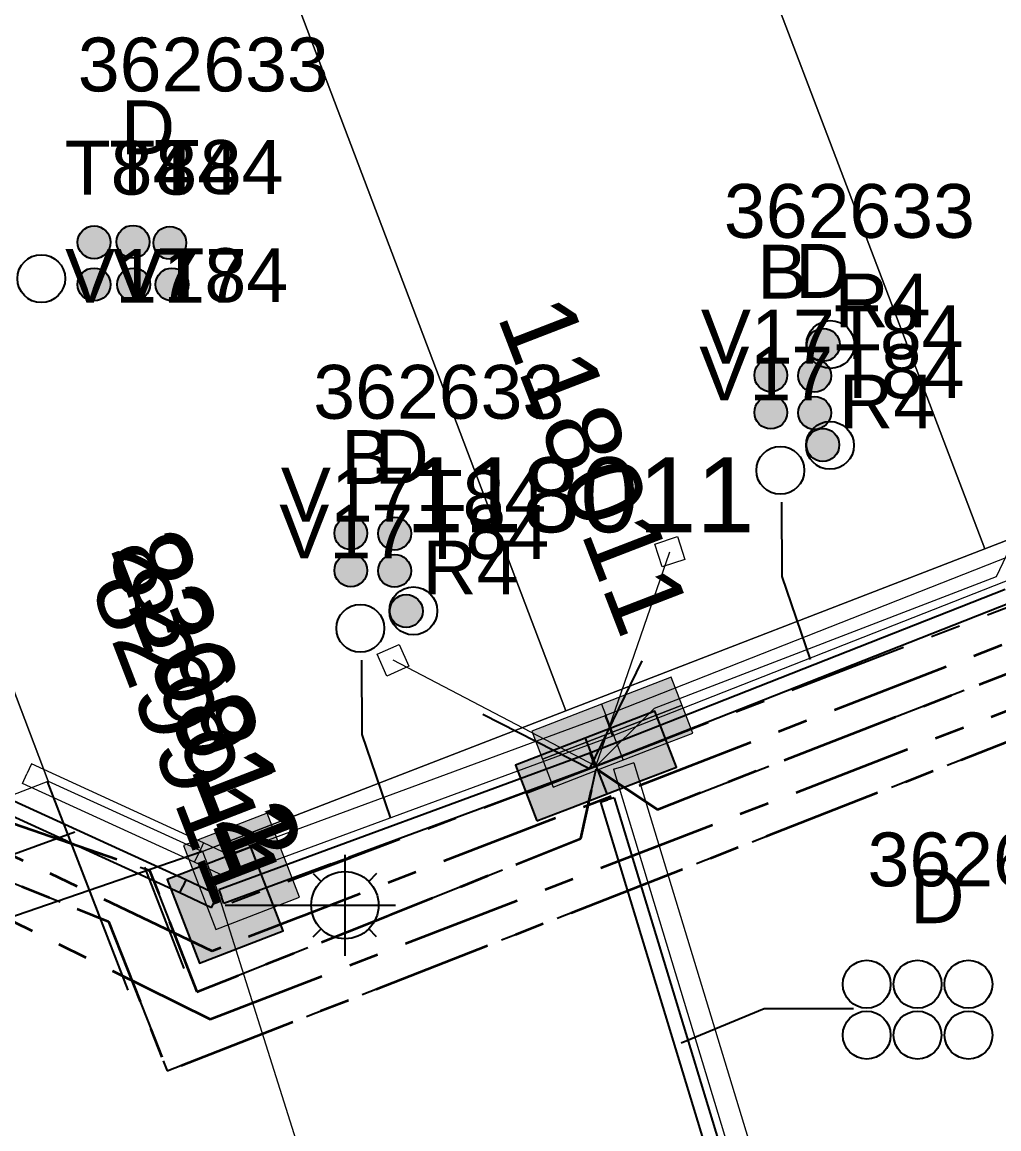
# Model space of a CAD drawing. Header units: metres. Extents: x 0 to 310918, y 0 to 6270107.
# Drawn here: x 310437.8 to 310470.45, y 6269588.52 to 6269625.51 of the extents above; entities that cross this region are included whole.
import ezdxf
from ezdxf import colors
from ezdxf.entities.mleader import LeaderData, LeaderLine
from ezdxf.enums import TextEntityAlignment as Align
from ezdxf.math import Vec2, Vec3

# ---------------------------------------------------------------- set-up
doc = ezdxf.new("R2010")
doc.units = ezdxf.units.M
for name, pattern in [('Cable Exist UG', [7, 4, -1, 1, -1]), ('DASHED', [19.05, 12.7, -6.35]), ('PHANTOMX2', [6.6, 3, -0.75, 0.2, -0.75, 0.2, -0.75, 0.2, -0.75])]:
    doc.linetypes.add(name, pattern=pattern)
doc.layers.get('0').update_dxf_attribs({"color": 6})
for name, color, linetype, lineweight in [('_User Miscellaneous1', 30, 'Continuous', 13), ('_User_HV_Exist', 1, 'Continuous', 35), ('_User_LV_Exist', 5, 'Continuous', 35), ('Cadastre Developer_SP_NEW', 92, 'Continuous', 15), ('Cadastre Land Parcels_SP_EXT', 118, 'Continuous', 15), ('Cadastre Roads_SP_EXT', 218, 'Continuous', 15), ('Mains_HV_EXT', 13, 'Continuous', 25), ('Mains_LV_EXT', 163, 'Continuous', 25), ('Mains_LV_SL_EXT', 135, 'Continuous', 25), ('Services_SP_EXT', 42, 'PHANTOMX2', 20)]:
    doc.layers.add(name, color=color, linetype=linetype, lineweight=lineweight)
doc.layers.add('_User Miscellaneous12', color=252, linetype='Continuous', lineweight=13, plot=False, transparency=0.75)
for name, color, linetype in [('Duct_SP_EXT', 30, 'Continuous'), ('SupportsUG_SP_LV_EXT', 7, 'Continuous'), ('SupportsUG_SP_LV_SL_EXT', 7, 'Continuous'), ('Trench_SP_EXT', 7, 'Continuous')]:
    doc.layers.add(name, color=color, linetype=linetype)
doc.layers.add('Features_HIDE', color=1, linetype='Continuous', plot=False)
doc.layers.add('UNKNOWN_FEATURES', color=1, linetype='DASHED', plot=False)
doc.styles.add('COLUMN_LABEL', font='arial.ttf', dxfattribs={"height": 2})
doc.styles.add('iecARIAL', font='arial.ttf', dxfattribs={"height": 2})
doc.styles.add('POLE_LABEL', font='arial.ttf', dxfattribs={"height": 2})
doc.styles.add('SL_LABEL', font='arial.ttf', dxfattribs={"height": 2})
doc.styles.get("Standard").update_dxf_attribs({"font": 'arial.ttf'})

# ---------------------------------------------------------------- blocks, each defined once
blk = doc.blocks.new('COLUMN_EXT')
blk.add_hatch(color=256).paths.add_polyline_path([(1.5, -1.5), (1.5, 1.5), (-1.5, 1.5), (-1.5, -1.5)])
blk.add_lwpolyline([(1.5, 1.5), (-1.5, 1.5), (-1.5, -1.5), (1.5, -1.5)], close=True)
at = {"flags": 1}
blk.add_attdef('Z', (-1.813, 2.351), '', height=0.2, rotation=180, dxfattribs=at)
at = {"flags": 9}
for tag, p in [('SUBURB', (-1.813, 1.8)), ('NOTES', (-1.813, 2)), ('STREETNAME', (-1.813, 1.6)), ('LOCATION', (-1.813, 1.4)), ('LEGEND', (-1.813, 1.2)), ('OWNED_BY', (-1.813, 0.6)), ('USAGE', (-1.813, 1)), ('STATE', (-1.813, 0.8)), ('COLUMN_TYPE', (-1.813, 0.4))]:
    blk.add_attdef(tag, text='', height=0.2, rotation=180, dxfattribs=at).set_placement(p, align=Align.MIDDLE_LEFT)
for tag, style, p in [('STRUCTURE_PLANT_NUMBER', 'POLE_LABEL', (-1.813, -0.031)), ('STREET_CODE', 'COLUMN_LABEL', (-1.813, 0.2))]:
    blk.add_attdef(tag, text='', height=0.2, rotation=180, dxfattribs=dict(at, style=style)).set_placement(p, align=Align.MIDDLE_LEFT)
at = {"style": 'COLUMN_LABEL', "width": 0.9, "flags": 8}
blk.add_attdef('ASSET_NUM', text='', height=2, rotation=270, dxfattribs=at).set_placement((2, -4), align=Align.MIDDLE_LEFT)
blk = doc.blocks.new('PILLAR_EXT')
blk.add_hatch(color=256).paths.add_polyline_path([(-2.5, 1), (-2.5, -1), (2.5, -1), (2.5, 1)])
for p, q in [((0, 1), (0, -1)), ((-2.5, 0), (2.5, 0))]:
    blk.add_line(p, q)
at = {"ltscale": 10}
blk.add_line((2.5, 0), (-2.5, 0), dxfattribs=at)
blk.add_lwpolyline([(-2.5, -1), (-1.25, -1), (1.25, -1), (2.5, -1), (2.5, 1), (-2.5, 1)], close=True)
at = {"width": 0.9, "flags": 8}
blk.add_attdef('ASSET_NUM', text='', height=2, rotation=90, dxfattribs=at).set_placement((-2, 4), align=Align.MIDDLE_LEFT)
for tag, p, flags in [('OWNED_BY', (0, -0.2), 9), ('STATE', (0, -0.4), 9), ('SUPPORT_TYPE', (0, -0.6), 9), ('USAGE', (0, -0.8), 9), ('LEGEND', (0, -1), 9), ('LOCATION', (0, -1.2), 9), ('NOTES', (0, -1.4), 9), ('PARENT', (0, -1.6), 9), ('STREETNAME', (0, -1.8), 9), ('SUBURB', (0, -2), 1)]:
    blk.add_attdef(tag, p, '', height=0.2, dxfattribs=dict(flags=flags))
blk = doc.blocks.new('DUCT_EXT')
blk.add_circle((0, 0.8), 0.8)
at = {"flags": 1}
blk.add_attdef('Z', (0, 0), '', height=0.2, dxfattribs=at)
at = {"flags": 9}
for tag, p in [('DUCT_CODE', (0, 0)), ('XSECT_TYPE', (0, -0.2)), ('FB_REFERENCE', (0, -0.4)), ('STATE', (0, -0.6)), ('NOTES', (0, -0.8))]:
    blk.add_attdef(tag, text='', height=0.2, dxfattribs=at).set_placement(p, align=Align.MIDDLE_LEFT)
blk = doc.blocks.new('SL_LANTERN_EXT')
at = {"flags": 9}
for tag, p in [('LRATECODE', (-7.4, 0)), ('LOUTREACHVOCAB', (-7.2, 0)), ('LOUTREACH', (-7, 0)), ('LANTNUMBER', (-6.6, 0)), ('LNEW', (-6.4, 0)), ('LMASTVOCAB', (-6.2, 0)), ('LMAST', (-6, 0)), ('LLAMPVOCAB', (-5.8, 0)), ('LLAMP', (-5.6, 0)), ('LEXIST', (-5.4, 0)), ('LCHARGE3PERCENT', (-5.2, 0)), ('LCHARGE3', (-5, 0)), ('LCHARGE2PERCENT', (-4.8, 0)), ('LCHARGE2', (-4.6, 0)), ('LCHARGE1PERCENT', (-4.4, 0)), ('LCHARGE1', (-4.2, 0)), ('LCATEGORY', (-4, 0)), ('LBRACKETVOCAB', (-3.8, 0)), ('LBRACKET', (-3.6, 0)), ('LKINGHEIGHT', (-3.4, 0)), ('CREPLACE', (-3.2, 0)), ('CREMOVE', (-3, 0)), ('CNUMBER', (-2.8, 0)), ('CNEW', (-2.6, 0)), ('CEXIST', (-2.4, 0)), ('USAGE', (-2.2, 0)), ('STATE', (-2, 0)), ('OWNED_BY', (-1.8, 0)), ('ORIENTATION', (-1.6, 0)), ('OPERATING_VOLTAGE', (-1.4, 0)), ('NO_PHASES', (-1.2, 0)), ('LANTERN_TYPE', (-1, 0)), ('LANTERN_PURPOSE', (-0.8, 0)), ('CONTROL_TYPE', (-0.6, 0)), ('CONSTRUCTED_VOLTAGE', (-0.4, 0))]:
    blk.add_attdef(tag, text='', height=0.001, rotation=270, dxfattribs=at).set_placement(p, align=Align.MIDDLE_LEFT)
at = {"style": 'SL_LABEL', "flags": 9}
blk.add_attdef('STREET_CODE', text='', height=0.001, rotation=270, dxfattribs=at).set_placement((0.001, 0), align=Align.MIDDLE_LEFT)
at = {"flags": 1}
blk.add_attdef('Z', (0, 0), '', height=0.001, rotation=270, dxfattribs=at)
at = {"width": 0.9}
blk.add_attdef('LNUMBER', text='', height=1, dxfattribs=at).set_placement((7, -1), align=Align.MIDDLE_LEFT)
at = {"flags": 9}
for tag, p in [('LREMOVE', (0, -7.6)), ('LREPLACE', (0, -7.8)), ('LTYPE', (0, -8)), ('LTYPEVOCAB', (0, -8.2)), ('LEGEND', (0, -8.4)), ('SUBURB', (0, -8.6)), ('STREETNAME', (0, -8.8)), ('LOCATION', (0, -9)), ('NOTES', (0, -9.2)), ('MAINTAINED_BY', (0, -9.863))]:
    blk.add_attdef(tag, text='', height=0.001, dxfattribs=at).set_placement(p, align=Align.MIDDLE_LEFT)
blk.add_attdef('OPERATED_BY', (0, -9.607), '', height=0.001, dxfattribs=at)
at = {"layer": 'Features_HIDE', "width": 0.9}
blk.add_attdef('ASSET_NUM', text='', height=1, dxfattribs=at).set_placement((7, 1), align=Align.MIDDLE_LEFT)
at = {"transparency": 33554651}
blk.add_wipeout([(5.688, 0), (5.061, -1.061), (4, -1.688), (2.939, -1.061), (2.313, 0), (2.939, 1.061), (4, 1.687), (5.061, 1.061)], dxfattribs=at)
for p, q in [((4, 1.687), (4, 0)), ((2.939, 1.061), (3.205, 0.795)), ((5.061, 1.061), (4.795, 0.795)), ((0, 0), (4, 0)), ((4, 0), (5.688, 0)), ((4, 0), (4, -1.688)), ((2.939, -1.061), (3.205, -0.795)), ((5.061, -1.061), (4.795, -0.795))]:
    blk.add_line(p, q)
blk.add_circle((4, 0), 1.125)
blk = doc.blocks.new('CCP_EXT')
at = {"flags": 9}
for tag, p in [('OWNED_BY', (0, -1)), ('USAGE', (0, -1.2)), ('LEGEND', (0, -1.4)), ('STATE', (0, -1.8)), ('LIFE_SUPPORT', (0, -1.6)), ('NOTES', (0, -2))]:
    blk.add_attdef(tag, text='', height=0.2, dxfattribs=at).set_placement(p, align=Align.MIDDLE_LEFT)
at = {"transparency": 33554651}
blk.add_wipeout([(0, 0.566), (0.566, 0), (0, -0.566), (-0.566, 0)], dxfattribs=at)
blk.add_lwpolyline([(-0.566, 0), (0, 0.566), (0.566, 0), (0, -0.566), (-0.566, 0)])
at = {"flags": 1}
blk.add_attdef('Z', (0, 0), '', height=0.2, dxfattribs=at)
at = {"flags": 9}
for tag, p in [('CCP_TYPE', (0, 0)), ('CONSTRUCTED_VOLTAGE', (0, -0.2)), ('NO_PHASES', (0, -0.4)), ('OPERATING_VOLTAGE', (0, -0.6)), ('ORIENTATION', (0, -0.8))]:
    blk.add_attdef(tag, text='', height=0.2, dxfattribs=at).set_placement(p, align=Align.MIDDLE_LEFT)
blk = doc.blocks.new('CABLE_LARGE_EXT')
h = blk.add_hatch(color=256)
edge = h.paths.add_edge_path()
edge.add_arc((0, 0.55), 0.55, 0, 360)
blk.add_circle((0, 0.55), 0.55)
at = {"flags": 1}
blk.add_attdef('Z', (0, 0), '', height=0.2, dxfattribs=at)
at = {"flags": 9}
for tag, p in [('COND_CODE', (0, 0)), ('STATE', (0, -0.4)), ('FB_REFERENCE', (0, -0.2)), ('XSECT_SIZE', (0, -0.6)), ('NOTES', (0, -0.8))]:
    blk.add_attdef(tag, text='', height=0.2, dxfattribs=at).set_placement(p, align=Align.MIDDLE_LEFT)

msp = doc.modelspace()

# ---------------------------------------------------------------- linework, layer by layer
at = {"layer": '_User Miscellaneous1'}
for p, q in [((310457.273, 6269602.319), (310457.405, 6269601.984)), ((310457.28, 6269602.322), (310457.405, 6269601.984)), ((310457.529, 6269601.646), (310457.405, 6269601.984)), ((310457.537, 6269601.649), (310457.405, 6269601.984)), ((310438.107, 6269600.716), (310437.958, 6269600.388)), ((310457.559, 6269600.539), (310457.904, 6269600.644)), ((310457.559, 6269600.539), (310462.444, 6269584.469)), ((310458.248, 6269600.749), (310457.904, 6269600.644)), ((310458.248, 6269600.749), (310463.133, 6269584.678)), ((310437.808, 6269600.061), (310437.958, 6269600.388))]:
    msp.add_line(p, q, dxfattribs=at)
at = {"layer": 'Cadastre Land Parcels_SP_EXT', "linetype": 'Continuous'}
for points in [[(310484.922, 6269613.691), (310472.7, 6269645.713), (310457.777, 6269639.967), (310469.979, 6269607.909), (310484.922, 6269613.691)], [(310469.979, 6269607.909), (310457.777, 6269639.967), (310443.787, 6269634.579), (310455.97, 6269602.488), (310469.979, 6269607.909)], [(310455.97, 6269602.488), (310443.787, 6269634.579), (310427.931, 6269628.473), (310438.67, 6269600.141), (310443.83, 6269597.791), (310455.97, 6269602.488)]]:
    msp.add_lwpolyline(points, close=True, dxfattribs=at)
at = {"layer": 'Cadastre Roads_SP_EXT', "linetype": 'Continuous'}
msp.add_lwpolyline([(310438.67, 6269600.141), (310427.931, 6269628.473), (310421.308, 6269645.34), (310417.982, 6269653.741), (310397.827, 6269645.972), (310401.143, 6269637.631), (310407.787, 6269620.715), (310418.5, 6269592.336), (310438.67, 6269600.141)], close=True, dxfattribs=at)
at = {"layer": 'Duct_SP_EXT'}
for p, q in [((310470.66, 6269606.547), (310456.772, 6269601.074)), ((310470.836, 6269606.101), (310456.948, 6269600.628)), ((310456.772, 6269601.074), (310456.86, 6269600.851)), ((310456.777, 6269601.076), (310456.86, 6269600.851)), ((310456.943, 6269600.626), (310456.86, 6269600.851)), ((310456.948, 6269600.628), (310456.86, 6269600.851)), ((310457.129, 6269599.442), (310457.359, 6269599.511)), ((310457.129, 6269599.442), (310462.014, 6269583.371)), ((310457.588, 6269599.581), (310457.359, 6269599.511)), ((310457.588, 6269599.581), (310462.473, 6269583.511))]:
    msp.add_line(p, q, dxfattribs=at)
for points in [[(310463.18, 6269609.467), (310463.194, 6269606.982), (310464.143, 6269604.206)], [(310449.139, 6269604.188), (310449.153, 6269601.702), (310450.102, 6269598.927)], [(310465.584, 6269592.526), (310462.595, 6269592.526), (310459.83, 6269591.38)]]:
    msp.add_lwpolyline(points, dxfattribs=at)
at = {"layer": 'Trench_SP_EXT', "linetype": 'Cable Exist UG'}
msp.add_lwpolyline([(310453.2, 6269602.374), (310456.768, 6269600.561), (310458.643, 6269604.405)], dxfattribs=at)
at = {"layer": 'UNKNOWN_FEATURES'}
msp.add_lwpolyline([(310433.841, 6269596.372), (310439.554, 6269598.449)], dxfattribs=at)

# ---------------------------------------------------------------- block references
at = {"layer": 'Duct_SP_EXT'}
for name, p in [('CABLE_LARGE_EXT', (310440.199, 6269617.601)), ('CABLE_LARGE_EXT', (310441.502, 6269617.618)), ('CABLE_LARGE_EXT', (310442.734, 6269617.583)), ('DUCT_EXT', (310438.435, 6269616.138)), ('CABLE_LARGE_EXT', (310440.199, 6269616.192)), ('CABLE_LARGE_EXT', (310441.52, 6269616.192)), ('CABLE_LARGE_EXT', (310442.805, 6269616.192)), ('DUCT_EXT', (310466.029, 6269592.55)), ('DUCT_EXT', (310467.729, 6269592.55)), ('DUCT_EXT', (310469.429, 6269592.55)), ('DUCT_EXT', (310466.029, 6269590.85)), ('DUCT_EXT', (310467.727, 6269590.85)), ('DUCT_EXT', (310469.432, 6269590.85))]:
    msp.add_blockref(name, p, dxfattribs=at)
for name, p, rotation in [('DUCT_EXT', (310464.016, 6269614.728), 270.6282498513623), ('CABLE_LARGE_EXT', (310464.027, 6269614.724), 269.9999999999998), ('CABLE_LARGE_EXT', (310462.307, 6269613.516), 290.285344143546), ('CABLE_LARGE_EXT', (310463.786, 6269613.464), 294.5702991387427), ('CABLE_LARGE_EXT', (310462.307, 6269612.274), 290.285344143546), ('CABLE_LARGE_EXT', (310463.786, 6269612.221), 294.5702991387427), ('DUCT_EXT', (310464, 6269611.371), 269.4397875630353), ('CABLE_LARGE_EXT', (310464.012, 6269611.377), 269.9999999999998), ('DUCT_EXT', (310462.39, 6269610.251), 290.2585344318342), ('DUCT_EXT', (310450.074, 6269605.821), 270.6282498513623), ('DUCT_EXT', (310448.35, 6269604.971), 290.2585344631217)]:
    msp.add_blockref(name, p, dxfattribs=dict(at, rotation=rotation))
at = {"layer": 'SupportsUG_SP_LV_EXT'}
ref = msp.add_blockref('PILLAR_EXT', (310456.978, 6269600.643), dxfattribs=dict(at, rotation=21.11769112191832))
ref.add_attrib('ASSET_NUM', '118011', dxfattribs={"layer": '0', "height": 2.5, "style": 'iecARIAL'}).set_placement((310462.274, 6269609.711), align=Align.MIDDLE_RIGHT)
at = {"layer": 'SupportsUG_SP_LV_SL_EXT'}
ref = msp.add_blockref('COLUMN_EXT', (310444.585, 6269595.993), dxfattribs=dict(at, rotation=21.11769112191832))
ref.add_attrib('ASSET_NUM', '829911', dxfattribs={"layer": '0', "height": 2.5, "rotation": 291.1177, "style": 'COLUMN_LABEL'}).set_placement((310446.585, 6269596.743), align=Align.TOP_RIGHT)

# ---------------------------------------------------------------- texts
at = {"layer": 'Duct_SP_EXT'}
for s, p in [('362633', (310439.656, 6269623.196)), ('D', (310441.093, 6269621.095)), ('T84', (310439.218, 6269619.745)), ('T84', (310440.714, 6269619.745)), ('T84', (310442.198, 6269619.769)), ('362633', (310461.254, 6269618.301)), ('V17', (310439.23, 6269616.13)), ('V17', (310440.833, 6269616.13)), ('T84', (310442.353, 6269616.154)), ('B', (310462.361, 6269616.27)), ('D', (310463.632, 6269616.295)), ('R4', (310464.949, 6269615.308)), ('T84', (310464.933, 6269614.248)), ('V17', (310460.483, 6269614.098)), ('V17', (310460.43, 6269612.864)), ('T84', (310464.964, 6269612.943)), ('362633', (310447.527, 6269612.253)), ('R4', (310465.102, 6269611.929)), ('B', (310448.462, 6269610.074)), ('D', (310449.573, 6269610.086)), ('V17', (310446.442, 6269608.818)), ('T84', (310450.983, 6269608.741)), ('T84', (310451.08, 6269607.569)), ('R4', (310451.176, 6269606.379)), ('362632', (310466.055, 6269596.623)), ('D', (310467.482, 6269595.391))]:
    msp.add_text(s, height=1.8, dxfattribs=at).set_placement(p)

# ---------------------------------------------------------------- next in the draw order: block references
at = {"layer": 'Features_HIDE'}
ref = msp.add_blockref('SL_LANTERN_EXT', (310444.585, 6269595.993), dxfattribs=at)
ref.add_attrib('ASSET_NUM', '236812', dxfattribs={"layer": '0', "height": 2.5, "rotation": 291.1177, "style": 'iecARIAL'}).set_placement((310446.085, 6269597.493), align=Align.MIDDLE_RIGHT)
at = {"layer": 'Services_SP_EXT', "rotation": 243.117691256743}
msp.add_blockref('CCP_EXT', (310459.446, 6269607.807), dxfattribs=at)

# ---------------------------------------------------------------- next in the draw order: linework, layer by layer
at = {"layer": '_User Miscellaneous1'}
for p, q in [((310471.161, 6269607.792), (310457.273, 6269602.319)), ((310471.425, 6269607.122), (310457.537, 6269601.649)), ((310457.28, 6269602.322), (310444.876, 6269597.746)), ((310457.529, 6269601.646), (310445.126, 6269597.07)), ((310443.861, 6269598.079), (310438.107, 6269600.716)), ((310443.558, 6269597.426), (310437.808, 6269600.061)), ((310443.861, 6269598.079), (310443.71, 6269597.753)), ((310444.922, 6269597.579), (310443.861, 6269598.079)), ((310443.558, 6269597.426), (310443.71, 6269597.753)), ((310444.922, 6269597.579), (310444.769, 6269597.254)), ((310444.876, 6269597.746), (310445.001, 6269597.408)), ((310444.616, 6269596.928), (310443.558, 6269597.426)), ((310444.616, 6269596.928), (310444.769, 6269597.254)), ((310445.126, 6269597.07), (310445.001, 6269597.408))]:
    msp.add_line(p, q, dxfattribs=at)
at = {"layer": '_User Miscellaneous12'}
for points in [[(310457.001, 6269600.653), (310458.929, 6269602.58), (310470.362, 6269606.985), (310473.278, 6269613.089)], [(310456.978, 6269600.643), (310459.446, 6269607.807)]]:
    msp.add_lwpolyline(points, dxfattribs=at)
at = {"layer": '_User_LV_Exist', "linetype": 'Cable Exist UG', "flags": 128}
msp.add_lwpolyline([(310456.982, 6269600.55), (310459.03, 6269599.196), (310486.975, 6269610.047), (310487.681, 6269612.385), (310515.467, 6269623.356)], dxfattribs=at)
at = {"layer": 'Cadastre Developer_SP_NEW', "linetype": 'Continuous'}
msp.add_lwpolyline([(310484.922, 6269613.691), (310472.7, 6269645.713), (310457.777, 6269639.967), (310469.979, 6269607.909), (310484.922, 6269613.691)], close=True, dxfattribs=at)
at = {"layer": 'Duct_SP_EXT'}
for p, q in [((310456.777, 6269601.076), (310444.373, 6269596.501)), ((310456.943, 6269600.626), (310444.539, 6269596.05)), ((310443.266, 6269596.838), (310437.513, 6269599.474)), ((310443.064, 6269596.402), (310437.313, 6269599.038)), ((310443.266, 6269596.838), (310443.165, 6269596.62)), ((310444.326, 6269596.338), (310443.266, 6269596.838)), ((310443.064, 6269596.402), (310443.165, 6269596.62)), ((310444.373, 6269596.501), (310444.456, 6269596.276)), ((310444.122, 6269595.904), (310443.064, 6269596.402)), ((310444.122, 6269595.904), (310444.224, 6269596.121)), ((310444.326, 6269596.338), (310444.224, 6269596.121)), ((310444.539, 6269596.05), (310444.456, 6269596.276))]:
    msp.add_line(p, q, dxfattribs=at)
at = {"layer": 'Mains_LV_EXT', "linetype": 'Cable Exist UG'}
msp.add_lwpolyline([(310456.982, 6269600.55), (310459.03, 6269599.196), (310486.975, 6269610.047), (310487.681, 6269612.385), (310515.467, 6269623.356)], dxfattribs=at)
at = {"layer": 'Mains_LV_SL_EXT', "linetype": 'Cable Exist UG'}
for points in [[(310457.001, 6269600.653), (310485.814, 6269611.781)], [(310456.978, 6269600.643), (310444.56, 6269595.983)]]:
    msp.add_lwpolyline(points, dxfattribs=at)
at = {"layer": 'UNKNOWN_FEATURES'}
for points in [[(310441.343, 6269593.151), (310438.645, 6269600.123)], [(310434.492, 6269594.593), (310443.792, 6269597.791)], [(310443.208, 6269593.873), (310441.897, 6269597.262)]]:
    msp.add_lwpolyline(points, dxfattribs=at)

# ---------------------------------------------------------------- next in the draw order: block references
at = {"layer": '_User Miscellaneous1'}
ref = msp.add_blockref('PILLAR_EXT', (310457.523, 6269601.776), dxfattribs=dict(at, rotation=21.11769112191832))
ref.add_attrib('ASSET_NUM', '118011', dxfattribs={"layer": '0', "height": 2.5, "rotation": 291.1177, "style": 'iecARIAL'}).set_placement((310459.023, 6269605.276), align=Align.MIDDLE_RIGHT)
ref = msp.add_blockref('COLUMN_EXT', (310445.129, 6269597.125), dxfattribs=dict(at, rotation=21.11769112191832))
ref.add_attrib('ASSET_NUM', '829911', dxfattribs={"layer": '0', "height": 2.5, "rotation": 291.1177, "style": 'COLUMN_LABEL'}).set_placement((310447.129, 6269597.875), align=Align.TOP_RIGHT)
at = {"layer": 'Duct_SP_EXT'}
for p, rotation in [((310448.266, 6269608.237), 290.285344143546), ((310449.746, 6269608.184), 294.5702991387427), ((310448.266, 6269606.995), 290.285344143546), ((310449.746, 6269606.942), 294.5702991387427), ((310450.086, 6269605.826), 269.9999999999998)]:
    msp.add_blockref('CABLE_LARGE_EXT', p, dxfattribs=dict(at, rotation=rotation))
at = {"layer": 'Services_SP_EXT', "rotation": 339.1176910159074}
msp.add_blockref('CCP_EXT', (310450.194, 6269604.179), dxfattribs=at)

# ---------------------------------------------------------------- next in the draw order: texts
at = {"layer": 'Duct_SP_EXT'}
msp.add_text('V17', height=1.8, dxfattribs=at).set_placement((310446.389, 6269607.585))

# ---------------------------------------------------------------- next in the draw order: linework, layer by layer
at = {"layer": '_User Miscellaneous12'}
msp.add_lwpolyline([(310456.978, 6269600.643), (310450.194, 6269604.179)], dxfattribs=at)
at = {"layer": '_User_HV_Exist', "linetype": 'Cable Exist UG'}
for points in [[(310652.667, 6269675.179), (310634.327, 6269667.947), (310627.701, 6269665.386), (310597.767, 6269653.926), (310589.063, 6269658.348), (310576.501, 6269653.645), (310573.125, 6269644.397), (310444.144, 6269594.459), (310436.176, 6269598.271), (310424.696, 6269628.81), (310432.77, 6269632.096), (310432.745, 6269633.987)], [(310433.877, 6269598.453), (310434.543, 6269596.906), (310444.085, 6269592.179), (310574.755, 6269642.802), (310577.871, 6269651.746), (310588.936, 6269656.124), (310597.762, 6269651.693), (310626.917, 6269662.937), (310633.33, 6269665.483), (310651.368, 6269672.452)]]:
    msp.add_lwpolyline(points, dxfattribs=at)
at = {"layer": '_User_LV_Exist', "linetype": 'Cable Exist UG', "flags": 128}
for points in [[(310432.745, 6269633.987), (310431.604, 6269632.466), (310423.542, 6269629.277), (310435.355, 6269597.6), (310440.688, 6269595.449), (310442.649, 6269590.45), (310488.509, 6269608.427), (310489.383, 6269610.952), (310515.017, 6269621.077), (310517.163, 6269619.731), (310532.184, 6269625.621), (310532.793, 6269628.055), (310559.994, 6269638.402), (310562.204, 6269637.072), (310575.447, 6269642.021), (310578.635, 6269650.977), (310578.083, 6269652.87), (310588.962, 6269657.201), (310597.845, 6269652.889), (310600.504, 6269653.871), (310601.495, 6269656.357), (310626.744, 6269666.009), (310633.511, 6269664.417), (310652.519, 6269671.792), (310654.267, 6269677.014)], [(310432.745, 6269633.987), (310432.999, 6269630.887), (310426.019, 6269628.081), (310437.012, 6269598.892), (310442.058, 6269597.156), (310443.636, 6269593.097), (310456.477, 6269598.218), (310456.982, 6269600.55)]]:
    msp.add_lwpolyline(points, dxfattribs=at)
at = {"layer": 'Cadastre Developer_SP_NEW', "linetype": 'Continuous'}
for points in [[(310469.979, 6269607.909), (310457.777, 6269639.967), (310443.787, 6269634.579), (310455.97, 6269602.488), (310469.979, 6269607.909)], [(310455.97, 6269602.488), (310443.787, 6269634.579), (310427.931, 6269628.473), (310438.67, 6269600.141), (310443.83, 6269597.791), (310455.97, 6269602.488)]]:
    msp.add_lwpolyline(points, close=True, dxfattribs=at)
at = {"layer": 'Cadastre Roads_SP_EXT', "linetype": 'Continuous'}
msp.add_lwpolyline([(310549.896, 6269615.893), (310576.068, 6269626.069), (310571.009, 6269645.652), (310570.567, 6269646.829), (310558.921, 6269642.322), (310544.693, 6269636.817), (310528.816, 6269630.675), (310514.807, 6269625.253), (310498.931, 6269619.111), (310484.922, 6269613.691), (310469.979, 6269607.909), (310455.97, 6269602.488), (310443.83, 6269597.791), (310444.272, 6269596.616), (310450.356, 6269577.346), (310549.896, 6269615.893)], close=True, dxfattribs=at)
at = {"layer": 'Mains_HV_EXT', "linetype": 'Cable Exist UG'}
for points in [[(310652.667, 6269675.179), (310634.327, 6269667.947), (310627.701, 6269665.386), (310597.767, 6269653.926), (310589.063, 6269658.348), (310576.501, 6269653.645), (310573.125, 6269644.397), (310444.144, 6269594.459), (310436.176, 6269598.271), (310424.696, 6269628.81), (310432.77, 6269632.096), (310432.745, 6269633.987)], [(310433.877, 6269598.453), (310434.543, 6269596.906), (310444.085, 6269592.179), (310574.755, 6269642.802), (310577.871, 6269651.746), (310588.936, 6269656.124), (310597.762, 6269651.693), (310626.917, 6269662.937), (310633.33, 6269665.483), (310651.368, 6269672.452)]]:
    msp.add_lwpolyline(points, dxfattribs=at)
at = {"layer": 'Mains_LV_EXT', "linetype": 'Cable Exist UG'}
for points in [[(310432.745, 6269633.987), (310431.604, 6269632.466), (310423.542, 6269629.277), (310435.355, 6269597.6), (310440.688, 6269595.449), (310442.649, 6269590.45), (310488.509, 6269608.427), (310489.383, 6269610.952), (310515.017, 6269621.077), (310517.163, 6269619.731), (310532.184, 6269625.621), (310532.793, 6269628.055), (310559.994, 6269638.402)], [(310432.745, 6269633.987), (310432.999, 6269630.887), (310426.019, 6269628.081), (310437.012, 6269598.892), (310442.058, 6269597.156), (310443.636, 6269593.097), (310456.477, 6269598.218), (310456.982, 6269600.55)]]:
    msp.add_lwpolyline(points, dxfattribs=at)

# ---------------------------------------------------------------- next in the draw order: leaders
at = {"layer": 'Cadastre Developer_SP_NEW'}
ml = msp.add_multileader_mtext('Standard', dxfattribs=at)
ml.set_content('{\\C7;CONSTRUCTED UNDER URS18714}', color=256)
ml.set_leader_properties()
ml.build(insert=Vec2(0, 0))
ml.multileader.update_dxf_attribs({"leader_type": 2, "has_text_frame": 1, "text_left_attachment_type": 2, "text_right_attachment_type": 2, "dogleg_length": 0.01})
ctx = ml.context
ctx.base_point, ctx.char_height, ctx.plane_origin, ctx.plane_x_axis, ctx.plane_y_axis = Vec3(310500.96, 6269759.921), 1.8, Vec3(311890.052, 6270199.889), Vec3(0.933494, 0.358594), Vec3(-0.358594, 0.933494)
ctx.left_attachment, ctx.right_attachment, ctx.text_align_type = 2, 2, 1
notes = []
notes.append((ctx, [(0, (0, 0, 0), (0, 0), (1, 0), 1, [])]))
ctx.mtext.insert, ctx.mtext.text_direction, ctx.mtext.rotation, ctx.mtext.width, ctx.mtext.alignment, ctx.mtext.flow_direction = Vec3(310512.042, 6269766.799), Vec3(0.933494, 0.358594), 0.366762, 23.5182, 2, 5
ctx.mtext.has_bg_fill, ctx.mtext.bg_color, ctx.mtext.bg_scale_factor, ctx.mtext.bg_transparency, ctx.mtext.use_window_bg_color = 1, -1073741824, 2, 0, 1
for ctx, leaders in notes:
    for number, flags, end, landing, length, lines in leaders:
        leader = LeaderData()
        leader.index, (leader.has_last_leader_line, leader.has_dogleg_vector, leader.attachment_direction) = number, flags
        leader.last_leader_point, leader.dogleg_vector, leader.dogleg_length = Vec3(end), Vec3(landing), length
        for number, points, colour, breaks in lines:
            line = LeaderLine()
            line.index, line.vertices, line.color, line.breaks = number, Vec3.list(points), colors.encode_raw_color(colour), breaks
            leader.lines.append(line)
        ctx.leaders.append(leader)

# ---------------------------------------------------------------- next in the draw order: leaders
ml = msp.add_multileader_mtext('Standard', dxfattribs=at)
ml.set_content('{\\C7;CONSTRUCTED UNDER URS16102}', color=256)
ml.set_leader_properties()
ml.build(insert=Vec2(0, 0))
ml.multileader.update_dxf_attribs({"leader_type": 2, "has_text_frame": 1, "text_left_attachment_type": 2, "text_right_attachment_type": 2, "dogleg_length": 0.01})
ctx = ml.context
ctx.base_point, ctx.char_height, ctx.plane_origin, ctx.plane_x_axis, ctx.plane_y_axis = Vec3(310563.819, 6269743.846), 1.8, Vec3(311952.906, 6270183.813), Vec3(0.933494, 0.358594), Vec3(-0.358594, 0.933494)
ctx.left_attachment, ctx.right_attachment, ctx.text_align_type = 2, 2, 1
notes = []
notes.append((ctx, [(0, (0, 0, 0), (0, 0), (1, 0), 1, [])]))
ctx.mtext.insert, ctx.mtext.text_direction, ctx.mtext.rotation, ctx.mtext.width, ctx.mtext.alignment, ctx.mtext.flow_direction = Vec3(310574.896, 6269750.722), Vec3(0.933494, 0.358594), 0.366762, 23.5182, 2, 5
ctx.mtext.has_bg_fill, ctx.mtext.bg_color, ctx.mtext.bg_scale_factor, ctx.mtext.bg_transparency, ctx.mtext.use_window_bg_color = 1, -1073741824, 2, 0, 1
for ctx, leaders in notes:
    for number, flags, end, landing, length, lines in leaders:
        leader = LeaderData()
        leader.index, (leader.has_last_leader_line, leader.has_dogleg_vector, leader.attachment_direction) = number, flags
        leader.last_leader_point, leader.dogleg_vector, leader.dogleg_length = Vec3(end), Vec3(landing), length
        for number, points, colour, breaks in lines:
            line = LeaderLine()
            line.index, line.vertices, line.color, line.breaks = number, Vec3.list(points), colors.encode_raw_color(colour), breaks
            leader.lines.append(line)
        ctx.leaders.append(leader)

# ---------------------------------------------------------------- next in the draw order: leaders
ml = msp.add_multileader_mtext('Standard', dxfattribs=at)
ml.set_content('{\\C7;CONSTRUCTED UNDER URS16102}', color=256)
ml.set_leader_properties()
ml.build(insert=Vec2(0, 0))
ml.multileader.update_dxf_attribs({"leader_type": 2, "has_text_frame": 1, "text_left_attachment_type": 2, "text_right_attachment_type": 2, "dogleg_length": 0.01})
ctx = ml.context
ctx.base_point, ctx.char_height, ctx.plane_origin, ctx.plane_x_axis, ctx.plane_y_axis = Vec3(310598.848, 6269757.245), 1.8, Vec3(311987.935, 6270197.212), Vec3(0.933494, 0.358594), Vec3(-0.358594, 0.933494)
ctx.left_attachment, ctx.right_attachment, ctx.text_align_type = 2, 2, 1
notes = []
notes.append((ctx, [(0, (0, 0, 0), (0, 0), (1, 0), 1, [])]))
ctx.mtext.insert, ctx.mtext.text_direction, ctx.mtext.rotation, ctx.mtext.width, ctx.mtext.alignment, ctx.mtext.flow_direction = Vec3(310609.925, 6269764.121), Vec3(0.933494, 0.358594), 0.366762, 23.5182, 2, 5
ctx.mtext.has_bg_fill, ctx.mtext.bg_color, ctx.mtext.bg_scale_factor, ctx.mtext.bg_transparency, ctx.mtext.use_window_bg_color = 1, -1073741824, 2, 0, 1
for ctx, leaders in notes:
    for number, flags, end, landing, length, lines in leaders:
        leader = LeaderData()
        leader.index, (leader.has_last_leader_line, leader.has_dogleg_vector, leader.attachment_direction) = number, flags
        leader.last_leader_point, leader.dogleg_vector, leader.dogleg_length = Vec3(end), Vec3(landing), length
        for number, points, colour, breaks in lines:
            line = LeaderLine()
            line.index, line.vertices, line.color, line.breaks = number, Vec3.list(points), colors.encode_raw_color(colour), breaks
            leader.lines.append(line)
        ctx.leaders.append(leader)

doc.saveas('drawing.dxf')
